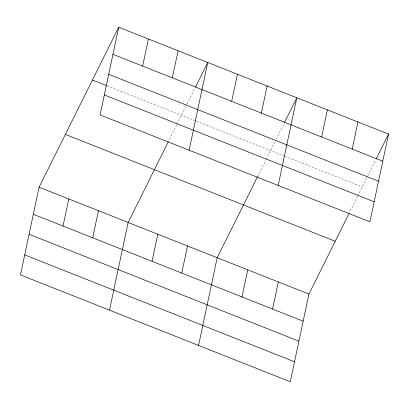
<?xml version="1.0" encoding="UTF-8"?>
<svg xmlns="http://www.w3.org/2000/svg" width="409" height="409" viewBox="0 0 409 409"><rect width="100%" height="100%" fill="white"/><g stroke="black" fill="none" stroke-linecap="round" stroke-linejoin="round"><path stroke-width="0.31" stroke-dasharray="2.04 1.53" d="M167.951 142.48L176.688 124.919M176.974 124.351L186.795 104.617M187.077 104.055L195.18 87.771M257.558 176.611L265.738 160.185M266.019 159.617L275.84 139.883M276.121 139.321L284.229 123.037M348.739 214.081L357.481 196.519M357.763 195.952L367.584 176.218M367.865 175.655L375.973 159.367M107.281 85.9L195.732 120.931M196.325 121.166L284.644 156.141M285.231 156.376L362.277 186.887"/><path stroke-width="0.61" d="M118.712 27.234L100.072 114.939L369.91 221.801L388.55 134.101L118.712 27.234L39.09 187.199L20.45 274.899L290.288 381.766L308.928 294.061L348.739 214.081M63.017 226.049L68.773 198.953M92.695 237.803L98.457 210.707M142.634 66.084L148.395 38.988M109.494 310.165L128.14 222.465L167.951 142.48M172.317 77.838L178.079 50.747M152.061 261.315L157.818 234.219M189.116 150.205L207.757 62.5L195.461 87.209M181.744 273.069L187.501 245.973M231.683 101.35L237.44 74.254M198.544 345.431L217.184 257.726L257.558 176.611M261.366 113.104L267.123 86.008M242.005 296.934L247.767 269.838M278.166 185.466L296.806 97.766L284.506 122.475M272.588 309.046L278.35 281.949M321.627 136.969L327.389 109.878M352.21 149.081L357.967 121.989M376.249 158.81L388.55 134.101M112.956 54.331L382.788 161.192M108.702 74.331L378.54 181.192M92.439 80.021L106.688 85.665M104.321 94.939L374.158 201.801M65.368 134.413L335.206 241.274M39.09 187.199L308.928 294.061M33.334 214.296L303.171 321.157M29.08 234.296L298.918 341.157M24.704 254.899L294.536 361.766"/></g></svg>
